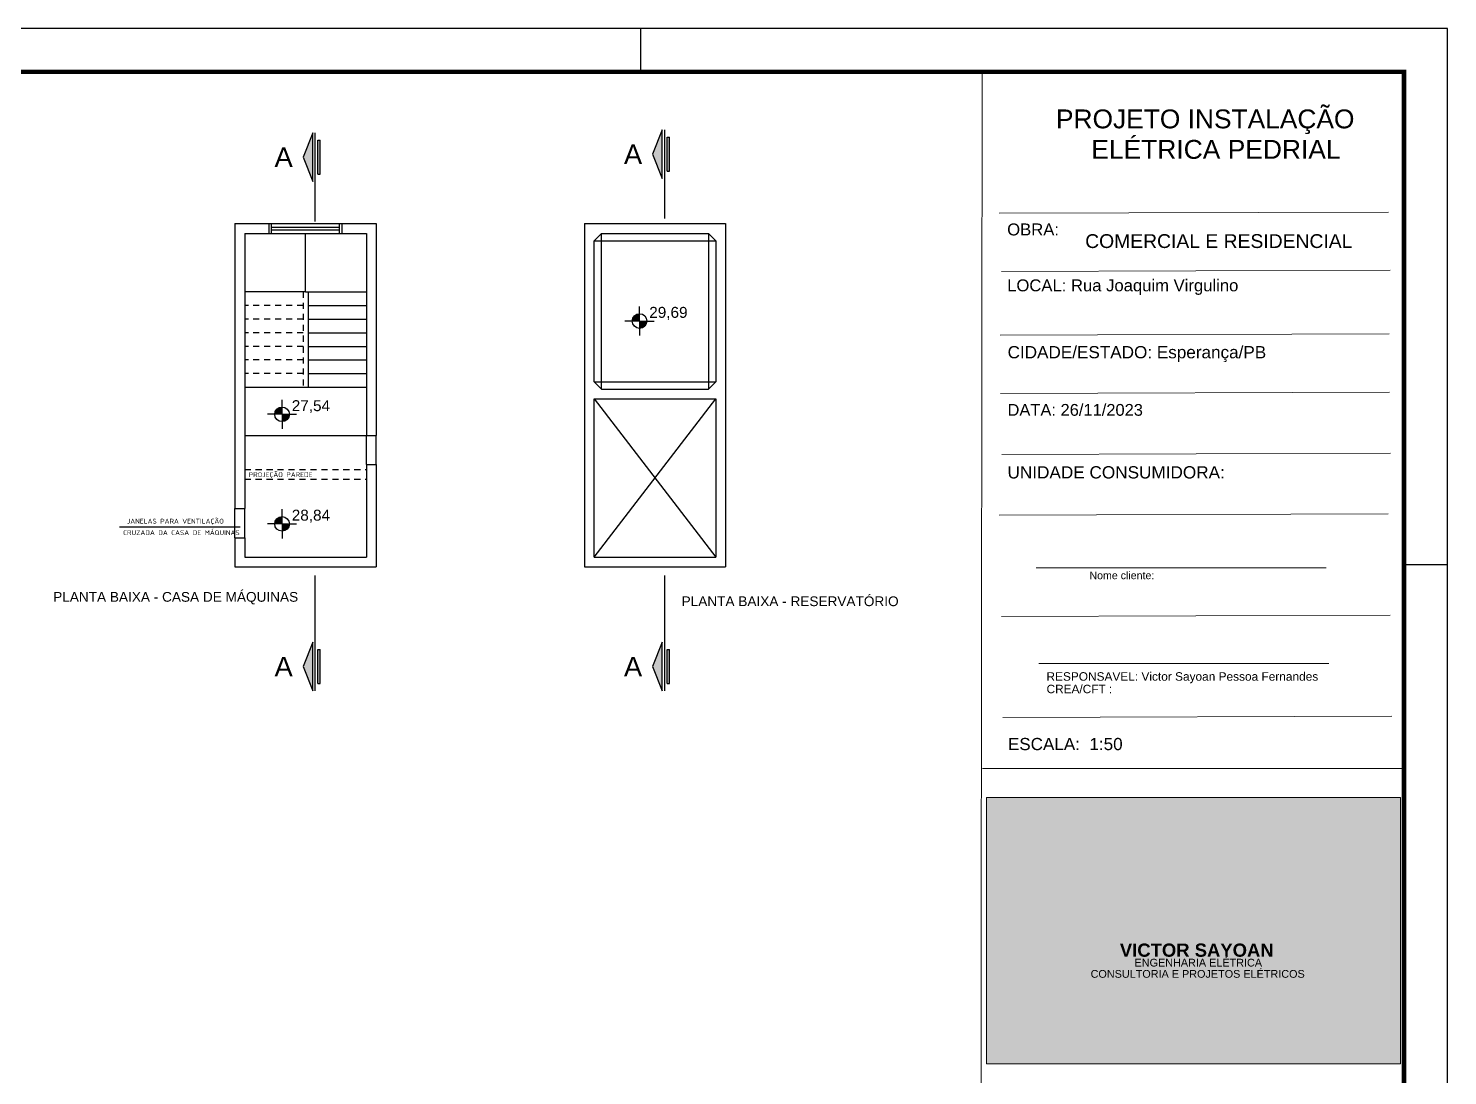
# Model space of a CAD drawing. Header units: millimetres. Extents: x 3257.7 to 3310.8, y 1679.5 to 1717.1.
# Drawn here: x 3281.69 to 3310.83, y 1695.54 to 1717.05 of the extents above; entities that cross this region are included whole.
import ezdxf
from ezdxf.enums import TextEntityAlignment as Align

# ---------------------------------------------------------------- set-up
doc = ezdxf.new("R2010")
doc.units = ezdxf.units.MM
doc.linetypes.add('Contínuo', pattern=[0])
doc.linetypes.add('HIDDEN2', pattern=[0.1875, 0.125, -0.0625])
for name, color, linetype in [('ARQ-FOLHA', 7, 'Continuous'), ('COTA', 1, 'Continuous'), ('PAREDE', 4, 'Continuous'), ('PROJECAO', 1, 'HIDDEN2'), ('VISTA', 251, 'Continuous')]:
    doc.layers.add(name, color=color, linetype=linetype)
doc.layers.add('PDF47_Solid Fills', color=7, linetype='Continuous', true_color=0xc7ad54)
doc.layers.add('PDF47_Text', color=7, linetype='Continuous', true_color=0xffffff)
doc.styles.add('Arial$001', font='arial.ttf', dxfattribs={"height": 1.562076})
doc.styles.add('PDF Sarabun-Extra Bold', font='arialbd.ttf')
doc.styles.add('PDF Sarabun-Thin', font='arial.ttf')
doc.styles.get("Standard").update_dxf_attribs({"font": 'arial.ttf'})
doc.styles.add('TCTABELA-TXT', font='isocp.shx')

# ---------------------------------------------------------------- blocks, each defined once
blk = doc.blocks.new('np')
for q in [(0, 0.2), (-0.2, 0), (0.2, 0), (0, -0.2)]:
    blk.add_line((0, 0), q)
at = {"const_width": 0.1}
for points in [[(0, 0.05, 0.4142136), (-0.05, 0, 1)], [(-0.05, 0), (-0.05, 0, 1)], [(0, -0.05, 0.4142136), (0.05, 0, 1)]]:
    blk.add_lwpolyline(points, format="xyb", dxfattribs=at)
blk.add_circle((0, 0), 0.1)
blk.add_attdef('0.00', (0.1329, 0.0436), '', height=0.15)
blk = doc.blocks.new('ntc')
for p, q in [((0, 0.25), (-0.5, 0.05)), ((-0.5, 0.05), (0.5, 0.05)), ((0.5, 0.05), (0, 0.25)), ((-0.35, -0.05), (0.35, -0.05)), ((-0.35, -0.05), (-0.35, -0.1)), ((-0.35, -0.1), (0.35, -0.1)), ((0.35, -0.05), (0.35, -0.1))]:
    blk.add_line(p, q)
for points in [[(-0.5, 0.05), (0.5, 0.05), (0, 0.25), (0.5, 0.05)], [(-0.35, -0.1), (-0.35, -0.05), (0.35, -0.1), (0.35, -0.05)]]:
    blk.add_solid(points)
blk = doc.blocks.new('FOLHA A2')
at = {"layer": 'ARQ-FOLHA'}
for p, q in [((594, 0), (0, 0)), ((409, -10), (409, 0)), ((594, -420), (594, 0)), ((584, -123), (594, -123))]:
    blk.add_line(p, q, dxfattribs=at)
at = {"layer": 'ARQ-FOLHA', "const_width": 1}
blk.add_lwpolyline([(25, -410), (584, -410), (584, -10), (25, -10), (25, -410)], dxfattribs=at)

msp = doc.modelspace()

# ---------------------------------------------------------------- hatches: boundary and pattern name
at = {"linetype": 'Contínuo', "true_color": 0xfecc66}
h = msp.add_hatch(color=31, dxfattribs=at)
h.dxf.hatch_style = 1
h.set_gradient(color1=(254, 204, 102))
h.paths.add_polyline_path([(3305.403, 1699.878), (3305.499, 1699.931), (3306.234, 1699.53), (3306.287, 1699.772), (3305.503, 1700.202), (3305.172, 1700.018), (3305.172, 1699.608), (3306.029, 1699.124), (3306.029, 1699.006), (3305.799, 1698.873), (3305.805, 1698.622), (3306.258, 1698.88), (3306.259, 1699.271), (3305.402, 1699.755)])
h.paths.add_polyline_path([(3305.613, 1699.268), (3305.392, 1699.268), (3305.392, 1698.772), (3304.957, 1698.999), (3304.957, 1699.919), (3304.722, 1699.854), (3304.736, 1698.875), (3305.396, 1698.518), (3305.613, 1698.523)])

# ---------------------------------------------------------------- linework, layer by layer
for p, q in [((3301.28, 1716.157), (3309.938, 1716.157)), ((3287.585, 1713.086), (3287.585, 1714.908)), ((3287.385, 1711.641), (3286.135, 1711.641)), ((3287.385, 1711.641), (3288.635, 1711.641)), ((3287.435, 1711.641), (3287.435, 1709.681)), ((3287.435, 1711.361), (3288.635, 1711.361)), ((3287.435, 1711.081), (3288.635, 1711.081)), ((3287.435, 1710.801), (3288.635, 1710.801)), ((3287.435, 1710.521), (3288.635, 1710.521)), ((3287.435, 1710.241), (3288.635, 1710.241)), ((3287.435, 1709.961), (3288.635, 1709.961)), ((3286.135, 1709.681), (3288.635, 1709.681)), ((3286.135, 1708.691), (3288.635, 1708.691)), ((3287.585, 1703.443), (3287.585, 1705.816))]:
    msp.add_line(p, q)
at = {"linetype": 'Continuous'}
msp.add_line((3287.385, 1711.641), (3287.385, 1712.841), dxfattribs=at)
at = {"color": 7, "linetype": 'Continuous', "lineweight": 9, "true_color": 0x000007}
for points in [[(3309.938, 1716.157), (3309.968, 1680.28), (3301.234, 1680.34), (3301.28, 1716.157)], [(3301.628, 1713.255), (3309.617, 1713.278), (3309.617, 1713.278)], [(3301.671, 1712.058), (3309.656, 1712.088), (3309.656, 1712.088)], [(3301.648, 1710.75), (3309.633, 1710.776), (3309.633, 1710.776)], [(3301.655, 1709.55), (3309.637, 1709.577), (3309.637, 1709.577)], [(3301.678, 1708.301), (3309.663, 1708.324), (3309.663, 1708.324)], [(3301.628, 1707.052), (3309.61, 1707.078), (3309.61, 1707.078)], [(3301.671, 1704.971), (3309.653, 1704.998), (3309.653, 1704.998)], [(3301.704, 1702.897), (3309.686, 1702.923), (3309.686, 1702.923)], [(3301.287, 1701.853), (3309.941, 1701.853), (3309.941, 1701.853)]]:
    msp.add_lwpolyline(points, dxfattribs=at)
at = {"color": 7, "linetype": 'Continuous', "lineweight": 20, "true_color": 0x000007}
for points in [[(3302.384, 1705.972), (3308.343, 1705.972), (3308.343, 1705.972)], [(3302.438, 1704.004), (3308.397, 1704.004), (3308.397, 1704.004)]]:
    msp.add_lwpolyline(points, dxfattribs=at)
at = {"color": 7, "linetype": 'Continuous', "lineweight": 9, "true_color": 0xffffff}
msp.add_lwpolyline([(3301.366, 1695.783), (3301.366, 1701.257), (3309.865, 1701.257), (3309.865, 1695.783)], close=True, dxfattribs=at)
at = {"layer": 'COTA'}
for p, q in [((3293.459, 1709.641), (3293.459, 1712.841)), ((3295.659, 1712.841), (3295.659, 1709.641)), ((3293.309, 1712.691), (3295.809, 1712.691)), ((3293.309, 1709.791), (3295.809, 1709.791)), ((3293.309, 1709.441), (3295.809, 1706.191)), ((3293.309, 1706.191), (3295.809, 1709.441)), ((3283.568, 1706.813), (3286.041, 1706.813))]:
    msp.add_line(p, q, dxfattribs=at)
at = {"layer": 'PAREDE'}
for p, q in [((3294.759, 1713.146), (3294.759, 1714.968)), ((3285.935, 1713.041), (3286.635, 1713.041)), ((3285.935, 1713.041), (3285.935, 1707.191)), ((3286.135, 1712.841), (3286.635, 1712.841)), ((3286.135, 1712.841), (3286.135, 1707.191)), ((3286.635, 1712.841), (3286.635, 1713.041)), ((3288.135, 1713.041), (3288.835, 1713.041)), ((3288.135, 1712.841), (3288.135, 1713.041)), ((3288.135, 1712.841), (3288.635, 1712.841)), ((3293.109, 1713.041), (3296.009, 1713.041)), ((3293.109, 1713.041), (3293.109, 1705.991)), ((3293.309, 1712.691), (3293.459, 1712.841)), ((3293.459, 1712.841), (3295.659, 1712.841)), ((3295.659, 1712.841), (3295.809, 1712.691)), ((3293.309, 1709.791), (3293.309, 1712.691)), ((3293.309, 1709.791), (3293.459, 1709.641)), ((3293.309, 1706.191), (3293.309, 1709.441)), ((3285.935, 1707.191), (3286.135, 1707.191)), ((3285.935, 1706.591), (3285.935, 1705.991)), ((3285.935, 1706.591), (3286.135, 1706.591)), ((3286.135, 1706.591), (3286.135, 1706.191)), ((3286.135, 1706.191), (3288.635, 1706.191)), ((3293.309, 1706.191), (3295.809, 1706.191)), ((3285.935, 1705.991), (3288.835, 1705.991)), ((3293.109, 1705.991), (3296.009, 1705.991)), ((3294.759, 1703.443), (3294.759, 1705.816))]:
    msp.add_line(p, q, dxfattribs=at)
at = {"layer": 'PAREDE', "linetype": 'Continuous'}
for p, q in [((3288.635, 1712.841), (3288.635, 1708.691)), ((3288.835, 1713.041), (3288.835, 1708.691)), ((3296.009, 1713.041), (3296.009, 1705.991)), ((3295.809, 1712.691), (3295.809, 1709.791)), ((3293.459, 1709.641), (3295.659, 1709.641)), ((3295.659, 1709.641), (3295.809, 1709.791)), ((3293.309, 1709.441), (3295.809, 1709.441)), ((3295.809, 1709.441), (3295.809, 1706.191)), ((3288.635, 1708.691), (3288.835, 1708.691)), ((3288.635, 1708.091), (3288.635, 1706.191)), ((3288.635, 1708.091), (3288.835, 1708.091)), ((3288.835, 1708.091), (3288.835, 1705.991))]:
    msp.add_line(p, q, dxfattribs=at)
at = {"layer": 'PDF47_Solid Fills', "color": 7, "linetype": 'Contínuo', "lineweight": 25, "true_color": 0xffffff, "transparency": 33554559}
msp.add_solid([(3301.366, 1701.257), (3309.865, 1701.257), (3301.366, 1695.783), (3309.865, 1695.783)], dxfattribs=at)
at = {"layer": 'PDF47_Solid Fills', "color": 169, "linetype": 'Contínuo', "lineweight": 25, "true_color": 0x242d4c, "transparency": 33554559}
msp.add_solid([(3301.366, 1701.257), (3309.865, 1701.257), (3301.366, 1695.783), (3309.865, 1695.783)], dxfattribs=at)
at = {"layer": 'PROJECAO'}
for p, q in [((3287.335, 1711.361), (3286.135, 1711.361)), ((3287.335, 1711.641), (3287.335, 1709.681)), ((3287.335, 1711.081), (3286.135, 1711.081)), ((3287.335, 1710.801), (3286.135, 1710.801)), ((3287.335, 1710.521), (3286.135, 1710.521)), ((3287.335, 1710.241), (3286.135, 1710.241)), ((3287.335, 1709.961), (3286.135, 1709.961)), ((3286.135, 1707.991), (3288.635, 1707.991)), ((3286.135, 1707.791), (3288.635, 1707.791))]:
    msp.add_line(p, q, dxfattribs=at)
at = {"layer": 'VISTA'}
for p, q in [((3286.635, 1713.041), (3288.135, 1713.041)), ((3286.635, 1712.841), (3288.135, 1712.841)), ((3286.685, 1712.841), (3286.685, 1713.041)), ((3286.685, 1712.966), (3288.085, 1712.966)), ((3286.685, 1712.916), (3288.085, 1712.916)), ((3288.085, 1712.841), (3288.085, 1713.041)), ((3288.635, 1708.091), (3288.635, 1708.691)), ((3288.835, 1708.091), (3288.835, 1708.691)), ((3285.935, 1706.591), (3285.935, 1707.191)), ((3286.135, 1706.591), (3286.135, 1707.191))]:
    msp.add_line(p, q, dxfattribs=at)

# ---------------------------------------------------------------- block references
at = {"linetype": 'Continuous', "rotation": 90}
for p in [(3287.585, 1714.408), (3287.585, 1703.943)]:
    msp.add_blockref('ntc', p, dxfattribs=at)
at = {"layer": 'ARQ-FOLHA', "xscale": 0.08952391981061225, "yscale": 0.08952391981061225, "zscale": 0.08952391981061225}
msp.add_blockref('FOLHA A2', (3257.656, 1717.052), dxfattribs=at)
at = {"layer": 'COTA', "linetype": 'Continuous', "rotation": 90}
for p in [(3294.759, 1714.468), (3294.759, 1703.943)]:
    msp.add_blockref('ntc', p, dxfattribs=at)
at = {"layer": 'COTA', "xscale": 1.5, "yscale": 1.5, "zscale": 1.5}
for p, values in [((3294.242, 1711.041), {'0.00': '29,69'}), ((3286.902, 1709.125), {'0.00': '27,54'}), ((3286.902, 1706.875), {'0.00': '28,84'})]:
    msp.add_blockref('np', p, dxfattribs=at).add_auto_attribs(values)

# ---------------------------------------------------------------- texts
at = {"color": 7, "true_color": 0x000007, "style": 'Arial$001'}
for s, height, p in [('PROJETO INSTALAÇÃO ', 0.38706, (3302.792, 1714.999)), ('ELÉTRICA PEDRIAL', 0.38784, (3303.518, 1714.373)), ('OBRA:', 0.2449, (3301.79, 1712.8)), ('COMERCIAL E RESIDENCIAL', 0.28386, (3303.392, 1712.541)), ('LOCAL: Rua Joaquim Virgulino', 0.24455, (3301.79, 1711.651)), ('CIDADE/ESTADO: Esperança/PB', 0.25145, (3301.799, 1710.275)), ('DATA: 26/11/2023', 0.24195, (3301.797, 1709.095)), ('UNIDADE CONSUMIDORA:', 0.25215, (3301.797, 1707.807)), ('Nome cliente:', 0.15607, (3303.479, 1705.738)), ('RESPONSAVEL: Victor Sayoan Pessoa Fernandes', 0.17443, (3302.597, 1703.653)), ('CREA/CFT : ', 0.17376, (3302.599, 1703.396)), ('ESCALA:  1:50', 0.25077, (3301.805, 1702.227))]:
    msp.add_text(s, height=height, dxfattribs=at).set_placement(p)
at = {"color": 4}
for p in [(3286.935, 1714.408), (3294.109, 1714.468), (3286.935, 1703.943), (3294.109, 1703.943)]:
    msp.add_text('A', height=0.4, dxfattribs=at).set_placement(p, align=Align.MIDDLE)
at = {"style": 'TCTABELA-TXT'}
for s, p in [('PROJEÇÃO PAREDE ', (3286.218, 1707.835)), ('JANELAS PARA VENTILAÇÃO', (3283.719, 1706.88)), ('CRUZADA DA CASA DE MÁQUINAS', (3283.639, 1706.644))]:
    msp.add_text(s, height=0.1, dxfattribs=at).set_placement(p)
at = {"color": 3}
for s, p in [('PLANTA BAIXA - CASA DE MÁQUINAS', (3282.203, 1705.275)), ('PLANTA BAIXA - RESERVATÓRIO', (3295.106, 1705.185))]:
    msp.add_text(s, height=0.2, dxfattribs=at).set_placement(p)
at = {"layer": 'PDF47_Text', "linetype": 'Contínuo', "attachment_point": 4}
for s, insert, char_height, style in [('VICTOR SAYOAN', (3304.104, 1698.117), 0.27123, 'PDF Sarabun-Extra Bold'), ('ENGENHARIA ELÉTRICA', (3304.405, 1697.861), 0.15911, 'PDF Sarabun-Thin'), ('CONSULTORIA E PROJETOS ELÉTRICOS', (3303.503, 1697.63), 0.15911, 'PDF Sarabun-Thin')]:
    msp.add_mtext(s, dxfattribs=dict(at, insert=insert, char_height=char_height, style=style))

doc.saveas('drawing.dxf')
